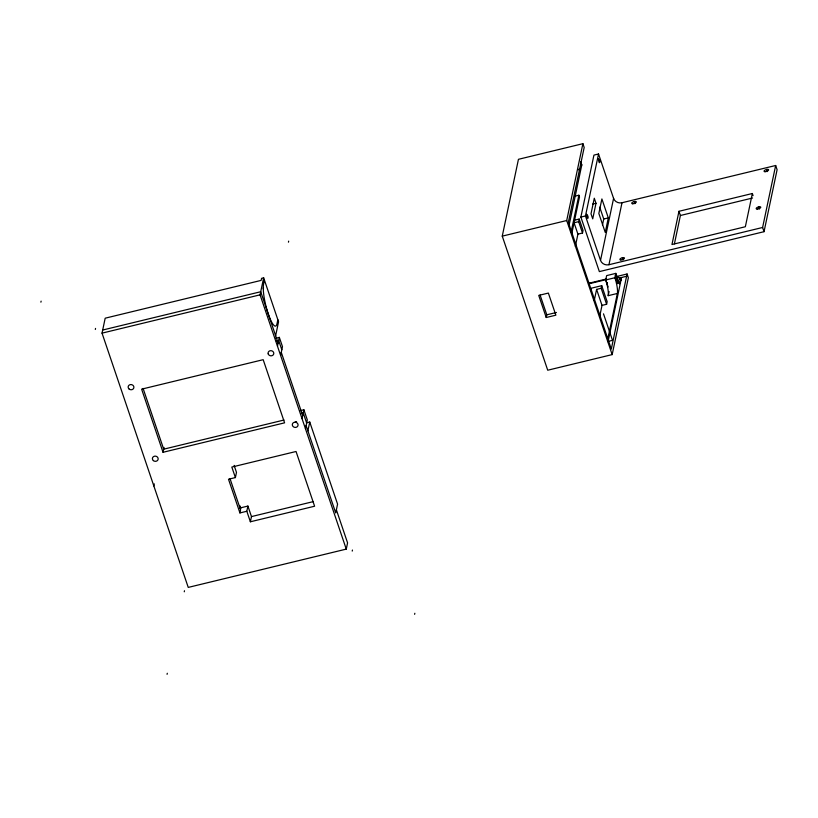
<?xml version="1.0" encoding="UTF-8"?>
<svg xmlns="http://www.w3.org/2000/svg" width="818" height="818" viewBox="0 0 818 818"><rect width="100%" height="100%" fill="white"/><g stroke="black" fill="none" stroke-linecap="round" stroke-linejoin="round"><path stroke-width="1.23" d="M40.9 302.179L41.115 301.136M95.328 329.46L95.542 328.417M336.382 509.829L347.578 542.876L346.27 549.113L188.242 587.406L102.035 333.141L105.185 318.192L261.147 280.39L261.586 278.314L263.652 277.813L278.56 321.801L275.635 335.717M153.845 485.953L154.275 483.878M163.038 452.293L141.626 389.153L263.181 359.685L284.592 422.834L163.038 452.293L164.06 447.415M184.265 591.792L184.49 590.749M167.077 674.318L167.291 673.275M346.27 549.113L260.063 294.838L263.652 277.813M264.429 280.124L263.56 284.286A22.669 4.683 76.4 0 0 268.212 313.826A22.669 4.683 76.4 0 0 276.975 323.856L277.854 319.705M263.284 288.754L263.508 287.711M240.881 508.315L240.083 505.994L239.654 508.07L247.905 506.066L246.811 511.26L239.93 512.927L228.508 479.246L235.39 477.579L236.484 472.385L234.112 465.37M288.447 242.179L288.672 241.136M239.93 512.927L240.584 509.808L229.981 478.54M277.476 346.198L279.337 337.374L275.83 338.223M280.615 355.462L282.476 346.638L279.337 337.374M235.39 477.579L231.821 467.058L296.044 451.495L314.603 506.219L250.38 521.782L251.474 516.587L247.905 506.066M302.026 418.611L303.887 409.787L300.38 410.636M305.451 428.714L307.312 419.89L303.887 409.787M307.885 430.861L309.746 422.037L306.484 422.824M352.231 551.087L352.446 550.044M414.624 614.318L414.838 613.275M627.079 273.979L628.357 277.762L612.171 354.603L547.723 370.217L502.262 236.136L518.448 159.305L582.897 143.682L584.185 147.475L568.346 222.332L611.312 349.051L627.079 273.979L615.995 276.658M546.23 317.507L538.735 295.41L548.367 293.069L555.862 315.175L546.23 317.507L546.802 314.807L540.095 295.032M612.171 354.603L566.71 220.523L582.897 143.682M569.001 225.635L581.751 165.144L580.545 161.596M571.076 232.271L578.888 195.226L575.218 196.115M571.741 233.774L579.492 197.015L578.888 195.226M575.34 246.371L577.917 234.132L582.508 233.028L578.653 221.658L579.195 219.06L574.614 220.175M775.668 165.492L777.1 169.704L764.032 231.688L599.359 271.607L580.872 217.087L593.94 155.103L598.531 153.988L613.582 198.396L600.524 260.39A6.748 6.063 11.9 0 0 608.94 264.725L762.611 227.476L775.668 165.492L622.007 202.741A6.748 6.063 11.9 0 1 613.582 198.396M600.524 260.39L585.463 215.972L598.531 153.988M582.508 233.028L583.05 230.431L579.195 219.06M596.005 203.293L592.723 218.866L591.005 213.815L594.287 198.242L596.005 203.293L592.569 204.122M602.457 225.062L603.735 218.999L599.717 207.158M590.893 290.635L591.404 288.181L601.731 285.676L607.15 301.678L606.608 304.276L602.017 305.38L599.696 316.392M608.316 217.895L605.259 232.424L598.837 213.488L601.895 198.948L608.316 217.895L603.735 218.999M594.277 300.4L596.598 289.388L601.179 288.273L601.731 285.676M608.94 264.725L622.007 202.741M608.193 295.676A12.055 2.495 76.4 0 0 605.729 279.961L606.639 275.605L615.821 273.376L614.901 277.742A12.055 2.495 76.4 0 1 617.375 293.457L608.193 295.676L609.073 291.525M607.662 339.552L617.375 293.457M617.518 277.261A7.239 2.812 -18.7 0 1 620.392 279.122L619.39 283.897L615.821 273.376M621.547 277.486L608.091 341.556M678.96 211.3L671.967 244.521L745.351 226.739L752.355 193.508L678.96 211.3L680.392 215.502L674.431 243.815M102.69 330.032L260.717 291.729L278.13 343.09M102.035 333.141L260.063 294.838M502.262 236.136L566.71 220.523M580.872 217.087L585.463 215.972M578.653 221.658L574.062 222.772L577.917 234.132M680.392 215.502L752.56 198.017M276.341 341.055L278.672 340.493L281.811 349.746M588.909 283.222L606.148 279.05M588.623 283.866L606.874 279.449M614.901 277.742L605.729 279.961L608.101 286.975M619.257 278.038L626.598 276.259M546.802 314.807L556.434 312.476M300.891 413.468L303.222 412.896L306.648 422.998M284.01 420.023L163.692 449.184L143.089 388.417M607.57 341.546L612.498 340.349L603.5 313.836M251.474 516.587L313.222 501.628M766.568 169.469L767.274 171.576M758.685 206.852L759.401 208.958M752.355 193.508L753.071 195.614M762.611 227.476L764.032 231.688M634.226 201.545L634.942 203.651M622.386 257.721L623.101 259.827M620.392 279.122L620.893 280.594A7.239 2.812 -18.7 0 0 619.338 278.887M615.361 275.554L616.291 278.314M601.179 288.273L606.608 304.276M596.598 289.388L602.017 305.38M309.746 422.037L337.578 504.123L335.717 512.947L306.106 425.595M281.269 352.343L302.68 415.493M246.811 511.26L250.38 521.782M607.426 283.355A2.894 0.593 76.4 0 1 607.263 282.619M581.158 163.815A7.239 2.812 -18.7 0 1 581.751 165.144M579.553 168.927A2.894 0.593 76.4 0 1 578.643 169.224M296.566 421.72A2.894 2.597 11.9 0 1 295.819 421.638M598.357 158.631C599.144 166.647 601.342 160.614 598.357 158.631M586.618 214.336C587.201 222.077 589.727 216.862 586.618 214.336M616.312 278.192L616.251 278.549A2.894 0.593 76.4 0 0 617.488 283.396L617.692 283.601A2.894 0.593 76.4 0 0 617.917 281.607A2.894 0.593 76.4 0 0 616.792 278.243L616.312 278.192M295.022 422.211L294.276 422.303A2.894 2.597 11.9 0 0 293.1 426.536A2.894 2.597 11.9 0 0 297.875 425.881A2.894 2.597 11.9 0 0 295.022 422.211M268.202 353.918L268.069 353.243A2.873 2.577 11.9 0 1 272.036 350.912A2.873 2.577 11.9 0 1 272.854 355.247A2.873 2.577 11.9 0 1 268.202 353.918M620.831 259.94A2.413 0.941 -18.7 0 0 624.461 258.202A2.413 0.941 -18.7 0 0 621.21 258.14A2.413 0.941 -18.7 0 0 620.831 259.94M632.672 203.764A2.413 0.941 -18.7 0 0 636.302 202.026A2.413 0.941 -18.7 0 0 633.05 201.964A2.413 0.941 -18.7 0 0 632.672 203.764M757.131 209.071A2.413 0.941 -18.7 0 0 760.76 207.332A2.413 0.941 -18.7 0 0 757.509 207.271A2.413 0.941 -18.7 0 0 757.131 209.071M765.004 171.688A2.413 0.941 -18.7 0 0 768.634 169.96A2.413 0.941 -18.7 0 0 765.382 169.888A2.413 0.941 -18.7 0 0 765.004 171.688M128.917 388.857A2.894 2.597 11.9 0 0 133.774 388.039A2.894 2.597 11.9 0 0 130.369 384.593A2.894 2.597 11.9 0 0 128.917 388.857M153.365 460.606A2.894 2.597 11.9 0 0 158.109 459.368A2.894 2.597 11.9 0 0 154.377 456.219A2.894 2.597 11.9 0 0 153.365 460.606"/></g></svg>
